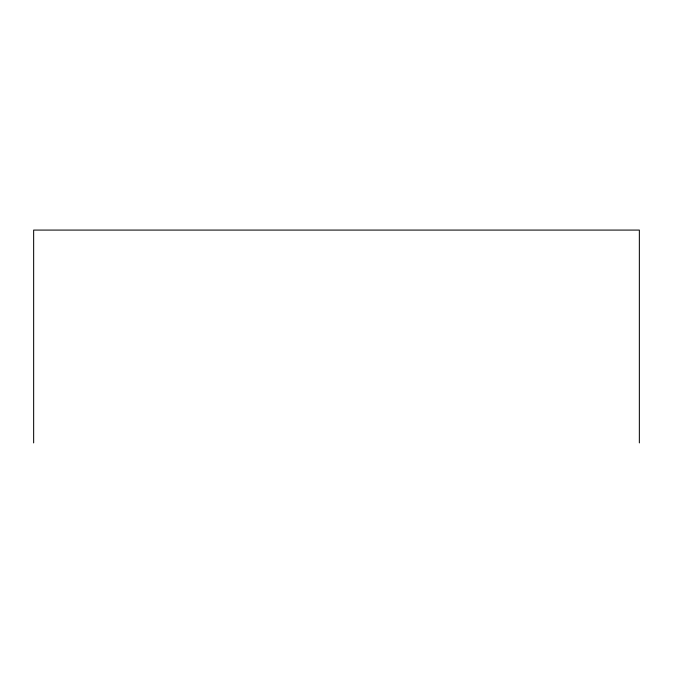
<?xml version="1.0" encoding="UTF-8"?>
<svg xmlns="http://www.w3.org/2000/svg" width="673" height="673" viewBox="0 0 673 673"><rect width="100%" height="100%" fill="white"/><g stroke="black" fill="none" stroke-linecap="round" stroke-linejoin="round"><path stroke-width="1.01" d="M639.35 442.918L639.35 230.082L33.65 230.082L33.65 442.918"/></g></svg>
